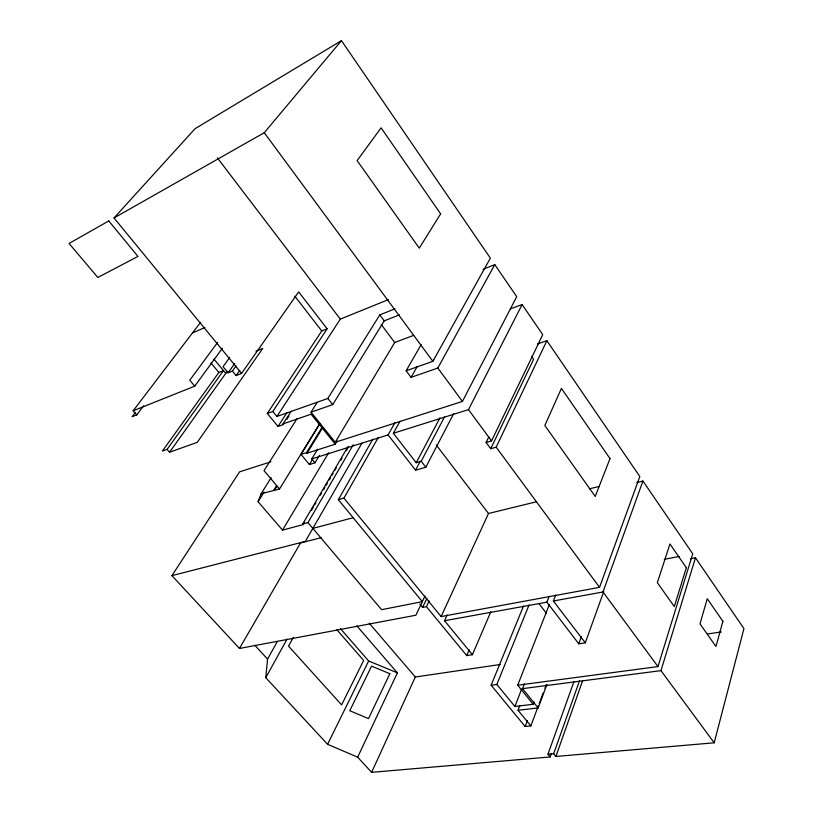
<?xml version="1.0" encoding="UTF-8"?>
<svg xmlns="http://www.w3.org/2000/svg" width="813" height="813" viewBox="0 0 813 813"><rect width="100%" height="100%" fill="white"/><g stroke="black" fill="none" stroke-linecap="round" stroke-linejoin="round"><path stroke-width="1.22" d="M551.468 753.397L550.208 756.944L371.612 772.35L357.669 757.177L327.598 744.312L265.77 677.676L267.558 659.099L277.426 641.386M574.008 681.457L547.962 754.22L553.663 753.712L555.909 756.456L714.19 742.797L743.936 628.601L695.471 557.789L690.491 558.744M714.19 742.797L660.969 670.634L695.471 557.789M549.415 604.323L517.698 685.207L657.971 666.579L692.747 553.826L642.92 481.032L636.884 482.495M555.909 756.456L582.708 680.481M553.663 753.712L579.547 680.735M657.971 666.579L602.982 591.996L642.92 481.032M549.182 596.285L546.864 602.169L578.785 643.815L585.299 642.819L603.713 591.61M578.785 643.815L581.376 636.691M304.448 522.403L303.168 524.578L302.7 524.029L307.964 522.607L381.571 609.679L422.323 601.671L338.33 499.69L343.929 498.125L441.124 616.569L599.547 587.342L639.821 476.509L546.875 340.718L537.393 343.96M519.853 705.572L518.033 710.288L538.155 707.93L546.966 684.373M523.511 606.01L491.133 685.227L525.147 726.517L530.848 725.907L538.338 705.918M539.222 703.56L543.186 692.981M544.944 688.276L546.265 684.749M525.147 726.517L527.393 720.572M303.168 524.578L282.528 530.127L258.087 501.692L261.075 493.816L271.136 477.749M491.133 685.227L496.834 684.455L514.893 706.467L533.165 704.282L534.05 701.924M514.893 706.467L521.733 688.875M538.155 707.93L522.535 688.652L524.365 683.957M585.299 642.819L553.368 600.99L555.675 595.096M496.834 684.455L529.039 605.004M419.833 604.079L422.577 607.402L426.429 606.661L466.733 655.593L472.414 654.699L490.839 611.711M466.733 655.593L469.233 649.8M472.414 654.699L444.538 620.726L447.15 614.994M441.124 616.569L488.491 513.491L536.478 501.763M371.612 772.35L415.311 677.016L500.259 664.495M426.429 606.661L429.122 600.959M357.669 757.177L397.374 672.849L356.836 625.888M422.577 607.402L426.927 598.246M425.026 595.98L415.86 615.228L239.459 648.469L171.929 575.645L239.601 471.855L270.881 461.794M488.837 436.825L486.093 442.475L490.727 448.725L496.174 447.18L546.875 340.718M490.727 448.725L533.623 359.295L531.509 356.267M486.093 442.475L491.54 440.89L542.728 334.661L522.129 304.56L510.34 308.91M327.598 744.312L368.635 660.979L340.373 628.561M444.65 416.683L421.205 461.286L416.226 462.729L393.34 433.258L468.491 409.63L522.129 304.56M394.915 422.73L388.086 434.914L415.565 470.168L425.809 467.241L453.705 413.614M317.09 402.516L311.033 412.171L335.241 442.262L462.434 401.429L516.722 296.674L494.782 264.611L483.074 269.306M415.565 470.168L420.28 461.195M416.226 462.729L439.945 417.882M293.361 637.311L288.524 646.122L341.612 704.881L363.655 660.42L336.907 629.821M265.77 677.676L287.009 639.181M421.144 344.631L406.124 370.779L411.073 377.354L437.821 368.035L494.782 264.611M406.124 370.779L432.862 361.318L490.371 258.168L341.47 40.65L195.09 128.667L114.023 217.955L241.593 373.411L298.676 291.887L327.131 328.798L272.833 411.49L267.314 413.461L278.005 426.439L283.534 424.528L283.026 423.908L291.217 411.185M433.441 360.444L433.725 359.925M393.34 433.258L400.067 421.185M411.073 377.354L417.272 366.429M343.929 498.125L378.34 437.384M338.33 499.69L372.852 439.111M361.948 443.166L305.342 541.417L171.929 575.645M239.459 648.469L300.515 542.972L321.379 537.627M307.964 522.607L353.269 444.731M302.7 524.029L348.137 446.347M311.44 510.432L313.351 507.16M314.621 504.985L315.891 502.81M320.342 495.188L321.613 493.013M323.523 489.751L324.794 487.576M326.064 485.402L327.334 483.217M329.245 479.955L330.515 477.78M331.785 475.605L333.056 473.43M334.966 470.158L336.236 467.983M340.688 460.371L341.958 458.186M346.409 450.575L347.679 448.4M282.528 530.127L328.655 452.78M335.241 442.262L394.701 342.497L413.654 335.383M319.489 455.26L314.946 462.81L309.377 464.538L301.013 454.386L306.572 452.597L307.07 453.207L335.261 444.193L337.192 440.941M309.377 464.538L312.629 459.162M314.946 462.81L311.755 458.918L317.629 449.223M306.572 452.597L322.304 426.927M307.07 453.207L322.314 428.288M311.033 412.171L332.72 404.63L384.234 320.84L399.396 314.885M261.075 493.816L279.53 488.979L319.804 423.583M301.013 454.386L319.651 424.101M273.829 489.985L276.501 485.676M274.306 490.554L276.959 486.276M272.833 411.49L276.928 416.469L327.832 398.472L379.783 314.875L394.935 308.838M258.087 501.692L264.103 492.078M297.08 418.583L264.022 470.636L279.53 488.979M286.938 419.223L288.981 416.053M278.005 426.439L286.877 412.699M276.928 416.469L340.312 319.133L388.38 299.611M267.314 413.461L321.745 330.972L327.131 328.798M229.683 357.476L223.067 366.693L228.118 372.801L232.406 371.084L236.116 375.586L239.733 370.433M228.118 372.801L234.683 363.563M232.406 371.084L236.044 365.952M167.082 449.386L223.473 370.596L218.849 372.456L162.387 451.073L167.082 449.386L169.571 452.221L227.173 371.368M143.637 405.789L136.747 414.884L133.149 410.799L194.764 386.145L222.416 348.218M217.63 342.385L189.764 380.22L194.764 386.145M135.161 412.689L132.092 416.723L136.747 414.884M133.149 410.799L200.598 322.283M114.023 217.955L264.266 132.702L341.47 40.65M192.407 333.025L204.998 327.456M255.983 351.165L262.762 348.401L197.234 442.384L169.571 452.221M236.116 375.586L241.593 373.411M283.026 423.908L311.084 414.183L335.261 444.193M311.755 458.918L388.086 434.914M312.853 528.389L353.177 517.729M589.374 488.837L599.222 486.428M664.282 559.334L679.14 556.458M444.538 620.726L546.864 602.169M553.368 600.99L602.982 591.996M707.503 633.967L721.324 631.935M522.535 688.652L660.969 670.634M368.635 660.979L397.374 672.849M254.784 645.207L267.558 659.099M369.204 623.175L415.311 677.016M210.923 362.903L218.849 372.456M213.951 359.082L225.76 373.35M547.962 754.22L550.208 756.944M518.033 710.288L530.848 725.907M517.698 685.207L533.165 704.282M327.832 398.472L332.72 404.63M421.205 461.286L425.809 467.241M294.855 296.217L321.745 330.972M538.907 603.551L546.509 613.409M217.376 157.885L340.312 319.133M436.195 444.894L488.491 513.491M379.783 314.875L384.234 320.84M381.226 324.468L394.701 342.497M264.266 132.702L432.862 361.318M437.821 368.035L462.434 401.429M468.491 409.63L491.54 440.89M496.174 447.18L599.547 587.342M722.889 621.305L715.948 646.508L699.993 623.825L707.269 598.734L722.889 621.305M686.345 567.687L674.302 606.559L657.341 582.667L669.953 543.988L686.345 567.687M610.004 458.583L595.238 496.469L544.832 425.484L561.427 388.401L610.004 458.583M389.854 673.713L368.513 718.621L349.773 710.714L371.571 666.152L389.854 673.713M440.636 213.86L419.264 248.138L357.131 160.608L381.094 127.834L440.636 213.86M108.749 220.943L69.064 243.463L97.845 277.467L137.966 256.41L108.749 220.943"/></g></svg>
